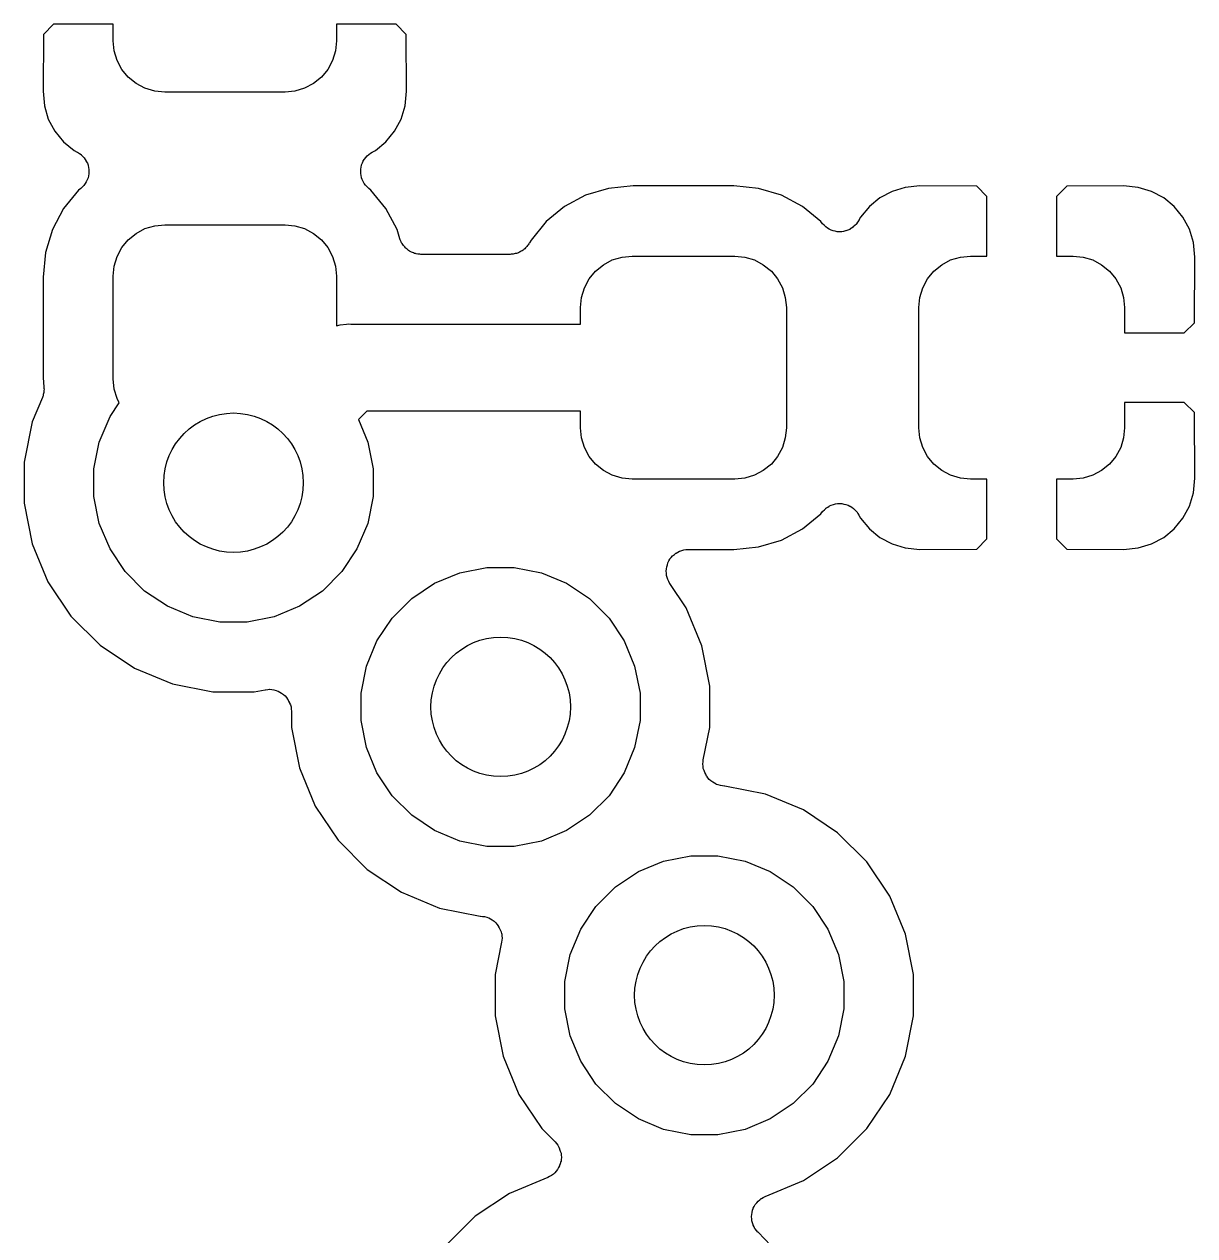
# Model space of a CAD drawing. Extents: x 113.2 to 188.8, y -123.8 to -78.2.
# Drawn here: x 161.125 to 164.481, y -93.49 to -90.015 of the extents above; entities that cross this region are included whole.
import ezdxf

# ---------------------------------------------------------------- set-up
doc = ezdxf.new("R2010")
doc.units = 0
doc.layers.add('BLACK', color=7, linetype='CONTINUOUS')

msp = doc.modelspace()

# ---------------------------------------------------------------- linework, layer by layer
at = {"layer": 'BLACK', "linetype": 'CONTINUOUS'}
for p, q in [((161.209, -90.015), (161.18, -90.0441)), ((161.38, -90.015), (161.209, -90.015)), ((161.38, -90.0625), (161.38, -90.015)), ((162.191, -90.015), (162.02, -90.015)), ((162.02, -90.015), (162.02, -90.0625)), ((162.22, -90.0441), (162.191, -90.015)), ((161.18, -90.0441), (161.179, -90.2071)), ((161.383, -90.0913), (161.38, -90.0625)), ((162.02, -90.0625), (162.017, -90.0913)), ((162.221, -90.2071), (162.22, -90.0441)), ((161.391, -90.1189), (161.383, -90.0913)), ((162.017, -90.0913), (162.009, -90.1189)), ((161.405, -90.1444), (161.391, -90.1189)), ((162.009, -90.1189), (161.995, -90.1444)), ((161.423, -90.1668), (161.405, -90.1444)), ((161.446, -90.1851), (161.423, -90.1668)), ((161.977, -90.1668), (161.954, -90.1851)), ((161.995, -90.1444), (161.977, -90.1668)), ((161.471, -90.1988), (161.446, -90.1851)), ((161.499, -90.2072), (161.471, -90.1988)), ((161.929, -90.1988), (161.901, -90.2072)), ((161.954, -90.1851), (161.929, -90.1988)), ((161.179, -90.2071), (161.183, -90.2492)), ((161.528, -90.21), (161.499, -90.2072)), ((161.873, -90.21), (161.528, -90.21)), ((161.901, -90.2072), (161.873, -90.21)), ((162.217, -90.2492), (162.221, -90.2071)), ((161.183, -90.2492), (161.194, -90.2869)), ((162.206, -90.2869), (162.217, -90.2492)), ((161.194, -90.2869), (161.213, -90.3216)), ((162.187, -90.3216), (162.206, -90.2869)), ((161.213, -90.3216), (161.238, -90.3521)), ((162.162, -90.3521), (162.187, -90.3216)), ((161.238, -90.3521), (161.268, -90.3771)), ((161.268, -90.3771), (161.277, -90.3818)), ((162.123, -90.3818), (162.132, -90.3771)), ((162.132, -90.3771), (162.162, -90.3521)), ((161.277, -90.3818), (161.278, -90.3821)), ((161.278, -90.3821), (161.278, -90.3821)), ((161.278, -90.3821), (161.278, -90.3821)), ((161.278, -90.3821), (161.278, -90.3823)), ((161.278, -90.3823), (161.283, -90.3856)), ((161.283, -90.3856), (161.288, -90.389)), ((161.288, -90.389), (161.288, -90.3891)), ((161.288, -90.3891), (161.288, -90.3892)), ((161.288, -90.3892), (161.292, -90.3936)), ((161.292, -90.3936), (161.296, -90.3977)), ((161.296, -90.3977), (161.297, -90.3979)), ((161.297, -90.3979), (161.297, -90.398)), ((161.297, -90.398), (161.3, -90.403)), ((161.3, -90.403), (161.303, -90.408)), ((161.303, -90.408), (161.303, -90.4081)), ((161.303, -90.4081), (161.303, -90.4083)), ((161.303, -90.4083), (161.306, -90.4137)), ((161.306, -90.4137), (161.308, -90.4193)), ((162.092, -90.4185), (162.095, -90.413)), ((162.095, -90.413), (162.097, -90.4075)), ((162.097, -90.4072), (162.101, -90.4023)), ((162.097, -90.4074), (162.097, -90.4072)), ((162.097, -90.4075), (162.097, -90.4074)), ((162.101, -90.4023), (162.104, -90.3973)), ((162.104, -90.3971), (162.108, -90.3929)), ((162.104, -90.3972), (162.104, -90.3971)), ((162.104, -90.3973), (162.104, -90.3972)), ((162.108, -90.3929), (162.113, -90.3887)), ((162.113, -90.3884), (162.118, -90.3852)), ((162.113, -90.3886), (162.113, -90.3884)), ((162.113, -90.3887), (162.113, -90.3886)), ((162.118, -90.3852), (162.123, -90.3818)), ((161.308, -90.4193), (161.308, -90.4195)), ((161.308, -90.4195), (161.308, -90.4197)), ((161.308, -90.4197), (161.309, -90.4255)), ((161.309, -90.4255), (161.31, -90.4314)), ((161.31, -90.444), (161.309, -90.4497)), ((161.31, -90.4314), (161.31, -90.4316)), ((161.31, -90.4316), (161.31, -90.4317)), ((161.31, -90.4317), (161.31, -90.4376)), ((161.31, -90.4376), (161.31, -90.4437)), ((161.31, -90.4437), (161.31, -90.4438)), ((161.31, -90.4438), (161.31, -90.444)), ((162.09, -90.4305), (162.091, -90.4246)), ((162.09, -90.4307), (162.09, -90.4305)), ((162.09, -90.4308), (162.09, -90.4307)), ((162.09, -90.4367), (162.09, -90.4308)), ((162.09, -90.4428), (162.09, -90.4367)), ((162.09, -90.4429), (162.09, -90.4428)), ((162.09, -90.4431), (162.09, -90.4429)), ((162.091, -90.4489), (162.09, -90.4431)), ((162.091, -90.4246), (162.092, -90.4188)), ((162.092, -90.4548), (162.091, -90.4489)), ((162.092, -90.4187), (162.092, -90.4185)), ((162.092, -90.4188), (162.092, -90.4187)), ((161.292, -90.4815), (161.287, -90.4859)), ((161.296, -90.4774), (161.292, -90.4815)), ((161.3, -90.4721), (161.296, -90.4772)), ((161.296, -90.4772), (161.296, -90.4773)), ((161.296, -90.4773), (161.296, -90.4774)), ((161.303, -90.4673), (161.3, -90.4721)), ((161.305, -90.4614), (161.303, -90.467)), ((161.303, -90.467), (161.303, -90.4671)), ((161.303, -90.4671), (161.303, -90.4673)), ((161.308, -90.456), (161.305, -90.4614)), ((161.309, -90.4497), (161.308, -90.4557)), ((161.308, -90.4557), (161.308, -90.4558)), ((161.308, -90.4558), (161.308, -90.456)), ((162.092, -90.455), (162.092, -90.4548)), ((162.092, -90.4552), (162.092, -90.455)), ((162.094, -90.4605), (162.092, -90.4552)), ((162.097, -90.4662), (162.094, -90.4605)), ((162.097, -90.4664), (162.097, -90.4662)), ((162.097, -90.4665), (162.097, -90.4664)), ((162.1, -90.4715), (162.097, -90.4665)), ((162.103, -90.4765), (162.1, -90.4715)), ((162.103, -90.4766), (162.103, -90.4765)), ((162.103, -90.4768), (162.103, -90.4766)), ((162.108, -90.4811), (162.103, -90.4768)), ((162.112, -90.4853), (162.108, -90.4811)), ((162.871, -90.4787), (162.8, -90.4857)), ((163.159, -90.4787), (162.871, -90.4787)), ((163.23, -90.4857), (163.159, -90.4787)), ((163.651, -90.4829), (163.613, -90.4943)), ((163.693, -90.4787), (163.651, -90.4829)), ((163.856, -90.4798), (163.693, -90.4787)), ((163.885, -90.5089), (163.856, -90.4798)), ((164.114, -90.4798), (164.085, -90.5089)), ((164.277, -90.4787), (164.114, -90.4798)), ((164.319, -90.4829), (164.277, -90.4787)), ((164.357, -90.4943), (164.319, -90.4829)), ((161.281, -90.4911), (161.238, -90.5439)), ((161.287, -90.4859), (161.281, -90.4911)), ((162.112, -90.4855), (162.112, -90.4853)), ((162.113, -90.4859), (162.112, -90.4855)), ((162.112, -90.4855), (162.112, -90.4855)), ((162.112, -90.4855), (162.112, -90.4855)), ((162.119, -90.4911), (162.113, -90.4859)), ((162.162, -90.5439), (162.119, -90.4911)), ((162.734, -90.5056), (162.674, -90.5378)), ((162.8, -90.4857), (162.734, -90.5056)), ((163.296, -90.5056), (163.23, -90.4857)), ((163.356, -90.5378), (163.296, -90.5056)), ((163.578, -90.5129), (163.548, -90.5379)), ((163.613, -90.4943), (163.578, -90.5129)), ((163.885, -90.68), (163.885, -90.5089)), ((164.085, -90.5089), (164.085, -90.68)), ((164.392, -90.5129), (164.357, -90.4943)), ((164.422, -90.5379), (164.392, -90.5129)), ((161.238, -90.5439), (161.206, -90.6041)), ((162.194, -90.6041), (162.162, -90.5439)), ((162.674, -90.5378), (162.621, -90.5811)), ((163.409, -90.5811), (163.356, -90.5378)), ((163.548, -90.5379), (163.523, -90.5683)), ((164.447, -90.5684), (164.422, -90.5379)), ((162.621, -90.5811), (162.578, -90.6339)), ((163.414, -90.5875), (163.409, -90.5811)), ((163.418, -90.5917), (163.414, -90.5875)), ((163.514, -90.5829), (163.511, -90.5879)), ((163.511, -90.5879), (163.511, -90.588)), ((163.511, -90.588), (163.511, -90.5881)), ((163.518, -90.578), (163.514, -90.5829)), ((163.523, -90.5683), (163.518, -90.5772)), ((163.518, -90.5772), (163.518, -90.5777)), ((163.518, -90.5777), (163.518, -90.5777)), ((163.518, -90.5777), (163.518, -90.5777)), ((163.518, -90.5777), (163.518, -90.578)), ((164.466, -90.6031), (164.447, -90.5684)), ((161.206, -90.6041), (161.186, -90.6695)), ((161.423, -90.6332), (161.446, -90.6149)), ((161.446, -90.6149), (161.471, -90.6012)), ((161.471, -90.6012), (161.499, -90.5928)), ((161.499, -90.5928), (161.528, -90.59)), ((161.528, -90.59), (161.873, -90.59)), ((161.873, -90.59), (161.901, -90.5928)), ((161.901, -90.5928), (161.929, -90.6012)), ((161.929, -90.6012), (161.954, -90.6149)), ((161.954, -90.6149), (161.977, -90.6332)), ((162.202, -90.6304), (162.194, -90.6041)), ((163.423, -90.5959), (163.418, -90.5917)), ((163.423, -90.596), (163.423, -90.5959)), ((163.423, -90.5962), (163.423, -90.596)), ((163.428, -90.5995), (163.423, -90.5962)), ((163.433, -90.6028), (163.428, -90.5995)), ((163.433, -90.6029), (163.433, -90.6028)), ((163.433, -90.603), (163.433, -90.6029)), ((163.439, -90.6053), (163.433, -90.603)), ((163.444, -90.6076), (163.439, -90.6053)), ((163.444, -90.6077), (163.444, -90.6076)), ((163.444, -90.6076), (163.444, -90.6076)), ((163.45, -90.6089), (163.444, -90.6077)), ((163.456, -90.6101), (163.45, -90.6089)), ((163.462, -90.6102), (163.456, -90.6101)), ((163.456, -90.6101), (163.456, -90.6101)), ((163.456, -90.6101), (163.456, -90.6101)), ((163.468, -90.6102), (163.462, -90.6102)), ((163.469, -90.6102), (163.468, -90.6102)), ((163.468, -90.6102), (163.468, -90.6102)), ((163.474, -90.6091), (163.469, -90.6102)), ((163.48, -90.6079), (163.474, -90.6091)), ((163.481, -90.6078), (163.48, -90.6079)), ((163.48, -90.6079), (163.48, -90.6079)), ((163.486, -90.6056), (163.481, -90.6078)), ((163.492, -90.6034), (163.486, -90.6056)), ((163.497, -90.5999), (163.492, -90.6032)), ((163.492, -90.6032), (163.492, -90.6033)), ((163.492, -90.6033), (163.492, -90.6034)), ((163.502, -90.5967), (163.497, -90.5999)), ((163.506, -90.5923), (163.502, -90.5965)), ((163.502, -90.5965), (163.502, -90.5966)), ((163.502, -90.5966), (163.502, -90.5967)), ((163.511, -90.5881), (163.506, -90.5923)), ((164.477, -90.6408), (164.466, -90.6031)), ((161.391, -90.6811), (161.405, -90.6556)), ((161.405, -90.6556), (161.423, -90.6332)), ((161.977, -90.6332), (161.995, -90.6556)), ((161.995, -90.6556), (162.009, -90.6811)), ((162.203, -90.633), (162.202, -90.6304)), ((162.204, -90.6357), (162.203, -90.633)), ((162.206, -90.6387), (162.204, -90.6357)), ((162.207, -90.6417), (162.206, -90.6387)), ((162.209, -90.6441), (162.207, -90.6417)), ((162.21, -90.6466), (162.209, -90.6441)), ((162.212, -90.6492), (162.21, -90.6466)), ((162.214, -90.6519), (162.212, -90.6492)), ((162.216, -90.6539), (162.214, -90.6519)), ((162.218, -90.6561), (162.216, -90.6539)), ((162.22, -90.6583), (162.218, -90.6561)), ((162.562, -90.6567), (162.56, -90.6589)), ((162.564, -90.6546), (162.562, -90.6567)), ((162.566, -90.6527), (162.564, -90.6546)), ((162.568, -90.6499), (162.566, -90.6527)), ((162.57, -90.6473), (162.568, -90.6499)), ((162.572, -90.6448), (162.57, -90.6473)), ((162.573, -90.6425), (162.572, -90.6448)), ((162.574, -90.6418), (162.573, -90.6425)), ((162.578, -90.6339), (162.574, -90.6418)), ((164.481, -90.6829), (164.477, -90.6408)), ((161.186, -90.6695), (161.179, -90.7406)), ((161.383, -90.7087), (161.391, -90.6811)), ((162.009, -90.6811), (162.017, -90.7087)), ((162.223, -90.6606), (162.22, -90.6583)), ((162.225, -90.6622), (162.223, -90.6606)), ((162.227, -90.664), (162.225, -90.6622)), ((162.23, -90.6656), (162.227, -90.664)), ((162.233, -90.6675), (162.23, -90.6656)), ((162.235, -90.6686), (162.233, -90.6675)), ((162.238, -90.6699), (162.235, -90.6686)), ((162.241, -90.6709), (162.238, -90.6699)), ((162.244, -90.6722), (162.241, -90.6709)), ((162.247, -90.6728), (162.244, -90.6722)), ((162.249, -90.6736), (162.247, -90.6728)), ((162.253, -90.674), (162.249, -90.6736)), ((162.256, -90.6747), (162.253, -90.674)), ((162.259, -90.6747), (162.256, -90.6747)), ((162.262, -90.675), (162.259, -90.6747)), ((162.263, -90.675), (162.262, -90.675)), ((162.518, -90.675), (162.263, -90.675)), ((162.521, -90.6747), (162.518, -90.675)), ((162.524, -90.6748), (162.521, -90.6747)), ((162.527, -90.6741), (162.524, -90.6748)), ((162.53, -90.6738), (162.527, -90.6741)), ((162.533, -90.673), (162.53, -90.6738)), ((162.536, -90.6725), (162.533, -90.673)), ((162.539, -90.6712), (162.536, -90.6725)), ((162.542, -90.6703), (162.539, -90.6712)), ((162.545, -90.6689), (162.542, -90.6703)), ((162.547, -90.6679), (162.545, -90.6689)), ((162.55, -90.6661), (162.547, -90.6679)), ((162.553, -90.6645), (162.55, -90.6661)), ((162.555, -90.6627), (162.553, -90.6645)), ((162.557, -90.6612), (162.555, -90.6627)), ((162.56, -90.6589), (162.557, -90.6612)), ((162.786, -90.7049), (162.811, -90.6912)), ((162.811, -90.6912), (162.839, -90.6828)), ((162.839, -90.6828), (162.868, -90.68)), ((162.868, -90.68), (163.162, -90.68)), ((163.162, -90.68), (163.191, -90.6828)), ((163.191, -90.6828), (163.219, -90.6912)), ((163.219, -90.6912), (163.244, -90.7049)), ((163.756, -90.7049), (163.781, -90.6912)), ((163.781, -90.6912), (163.809, -90.6828)), ((163.809, -90.6828), (163.838, -90.68)), ((163.838, -90.68), (163.885, -90.68)), ((164.085, -90.68), (164.132, -90.68)), ((164.132, -90.68), (164.161, -90.6828)), ((164.161, -90.6828), (164.189, -90.6912)), ((164.189, -90.6912), (164.214, -90.7049)), ((164.48, -90.871), (164.481, -90.6829)), ((161.38, -90.7375), (161.383, -90.7087)), ((162.017, -90.7087), (162.02, -90.7375)), ((162.745, -90.7456), (162.763, -90.7232)), ((162.763, -90.7232), (162.786, -90.7049)), ((163.244, -90.7049), (163.267, -90.7232)), ((163.267, -90.7232), (163.285, -90.7456)), ((163.715, -90.7456), (163.733, -90.7232)), ((163.733, -90.7232), (163.756, -90.7049)), ((164.214, -90.7049), (164.237, -90.7232)), ((164.237, -90.7232), (164.255, -90.7456)), ((161.179, -90.7406), (161.179, -91.0294)), ((161.38, -91.0325), (161.38, -90.7375)), ((162.02, -90.7375), (162.02, -90.88)), ((162.731, -90.7711), (162.745, -90.7456)), ((163.285, -90.7456), (163.299, -90.7711)), ((163.701, -90.7711), (163.715, -90.7456)), ((164.255, -90.7456), (164.269, -90.7711)), ((162.723, -90.7987), (162.731, -90.7711)), ((163.299, -90.7711), (163.307, -90.7987)), ((163.693, -90.7987), (163.701, -90.7711)), ((164.269, -90.7711), (164.277, -90.7987)), ((162.72, -90.8275), (162.723, -90.7987)), ((162.72, -90.875), (162.72, -90.8275)), ((163.307, -90.7987), (163.31, -90.8275)), ((163.31, -90.8275), (163.31, -91.1725)), ((163.69, -90.8275), (163.693, -90.7987)), ((163.69, -91.1725), (163.69, -90.8275)), ((164.277, -90.7987), (164.28, -90.8275)), ((164.28, -90.8275), (164.28, -90.9)), ((162.02, -90.88), (162.031, -90.8768)), ((162.031, -90.8768), (162.049, -90.875)), ((162.049, -90.875), (162.055, -90.8744)), ((162.049, -90.875), (162.049, -90.875)), ((162.055, -90.8744), (162.061, -90.875)), ((162.061, -90.875), (162.72, -90.875)), ((164.28, -90.9), (164.451, -90.9)), ((164.451, -90.9), (164.48, -90.871)), ((161.179, -91.0294), (161.181, -91.0554)), ((161.383, -91.0613), (161.38, -91.0325)), ((161.18, -91.0739), (161.179, -91.0772)), ((161.181, -91.0712), (161.18, -91.0739)), ((161.181, -91.0554), (161.181, -91.0563)), ((161.181, -91.0563), (161.181, -91.059)), ((161.181, -91.059), (161.182, -91.0617)), ((161.182, -91.0617), (161.181, -91.0651)), ((161.181, -91.0651), (161.181, -91.0685)), ((161.181, -91.0685), (161.181, -91.0712)), ((161.391, -91.0889), (161.383, -91.0613)), ((161.177, -91.0856), (161.148, -91.155)), ((161.178, -91.083), (161.177, -91.0856)), ((161.179, -91.0805), (161.178, -91.083)), ((161.179, -91.0772), (161.179, -91.0805)), ((161.371, -91.1405), (161.397, -91.1004)), ((161.397, -91.1004), (161.391, -91.0889)), ((164.28, -91.1), (164.28, -91.1725)), ((164.451, -91.1), (164.28, -91.1)), ((164.48, -91.129), (164.451, -91.1)), ((161.34, -91.2133), (161.371, -91.1405)), ((162.107, -91.125), (162.083, -91.1489)), ((162.72, -91.125), (162.107, -91.125)), ((162.72, -91.1725), (162.72, -91.125)), ((164.481, -91.3171), (164.48, -91.129)), ((161.148, -91.155), (161.125, -91.2709)), ((162.083, -91.1489), (162.11, -91.2133)), ((162.723, -91.2013), (162.72, -91.1725)), ((163.31, -91.1725), (163.307, -91.2013)), ((163.693, -91.2013), (163.69, -91.1725)), ((164.28, -91.1725), (164.277, -91.2013)), ((161.325, -91.2906), (161.34, -91.2133)), ((162.11, -91.2133), (162.125, -91.2906)), ((162.731, -91.2289), (162.723, -91.2013)), ((163.307, -91.2013), (163.299, -91.2289)), ((163.701, -91.2289), (163.693, -91.2013)), ((164.277, -91.2013), (164.269, -91.2289)), ((162.745, -91.2544), (162.731, -91.2289)), ((163.299, -91.2289), (163.285, -91.2544)), ((163.715, -91.2544), (163.701, -91.2289)), ((164.269, -91.2289), (164.255, -91.2544)), ((161.125, -91.2709), (161.125, -91.3891)), ((162.763, -91.2768), (162.745, -91.2544)), ((162.786, -91.2951), (162.763, -91.2768)), ((163.267, -91.2768), (163.244, -91.2951)), ((163.285, -91.2544), (163.267, -91.2768)), ((163.733, -91.2768), (163.715, -91.2544)), ((163.756, -91.2951), (163.733, -91.2768)), ((164.237, -91.2768), (164.214, -91.2951)), ((164.255, -91.2544), (164.237, -91.2768)), ((161.325, -91.3694), (161.325, -91.2906)), ((162.125, -91.2906), (162.125, -91.3694)), ((162.811, -91.3088), (162.786, -91.2951)), ((162.839, -91.3172), (162.811, -91.3088)), ((162.868, -91.32), (162.839, -91.3172)), ((163.191, -91.3172), (163.162, -91.32)), ((163.219, -91.3088), (163.191, -91.3172)), ((163.244, -91.2951), (163.219, -91.3088)), ((163.781, -91.3088), (163.756, -91.2951)), ((163.809, -91.3172), (163.781, -91.3088)), ((163.838, -91.32), (163.809, -91.3172)), ((164.161, -91.3172), (164.132, -91.32)), ((164.189, -91.3088), (164.161, -91.3172)), ((164.214, -91.2951), (164.189, -91.3088)), ((164.477, -91.3592), (164.481, -91.3171)), ((163.162, -91.32), (162.868, -91.32)), ((163.885, -91.32), (163.838, -91.32)), ((163.885, -91.4911), (163.885, -91.32)), ((164.132, -91.32), (164.085, -91.32)), ((164.085, -91.32), (164.085, -91.4911)), ((161.34, -91.4467), (161.325, -91.3694)), ((162.125, -91.3694), (162.11, -91.4467)), ((164.466, -91.3969), (164.477, -91.3592)), ((161.125, -91.3891), (161.148, -91.505)), ((163.356, -91.4622), (163.409, -91.4189)), ((163.409, -91.4189), (163.414, -91.4125)), ((163.414, -91.4125), (163.414, -91.4121)), ((163.414, -91.4121), (163.414, -91.4121)), ((163.414, -91.4121), (163.415, -91.4121)), ((163.415, -91.4118), (163.419, -91.4077)), ((163.415, -91.4121), (163.415, -91.4118)), ((163.419, -91.4077), (163.423, -91.4035)), ((163.423, -91.4033), (163.429, -91.4)), ((163.423, -91.4034), (163.423, -91.4033)), ((163.423, -91.4035), (163.423, -91.4034)), ((163.429, -91.4), (163.433, -91.3968)), ((163.433, -91.3968), (163.434, -91.3967)), ((163.434, -91.3966), (163.439, -91.3944)), ((163.434, -91.3967), (163.434, -91.3966)), ((163.439, -91.3944), (163.445, -91.3921)), ((163.445, -91.392), (163.451, -91.3909)), ((163.445, -91.3921), (163.445, -91.392)), ((163.445, -91.3921), (163.445, -91.3921)), ((163.451, -91.3909), (163.457, -91.3898)), ((163.457, -91.3898), (163.457, -91.3898)), ((163.457, -91.3898), (163.457, -91.3898)), ((163.457, -91.3898), (163.463, -91.3898)), ((163.463, -91.3898), (163.469, -91.3899)), ((163.469, -91.3899), (163.469, -91.3899)), ((163.469, -91.3899), (163.469, -91.3899)), ((163.469, -91.3899), (163.475, -91.3911)), ((163.475, -91.3911), (163.481, -91.3923)), ((163.481, -91.3923), (163.481, -91.3924)), ((163.481, -91.3924), (163.481, -91.3924)), ((163.481, -91.3924), (163.487, -91.3947)), ((163.487, -91.3947), (163.492, -91.397)), ((163.492, -91.397), (163.493, -91.3971)), ((163.493, -91.3971), (163.493, -91.3972)), ((163.493, -91.3972), (163.498, -91.4005)), ((163.498, -91.4005), (163.503, -91.4039)), ((163.503, -91.4039), (163.503, -91.404)), ((163.503, -91.404), (163.503, -91.4041)), ((163.503, -91.4041), (163.507, -91.4083)), ((163.507, -91.4083), (163.511, -91.4126)), ((163.511, -91.4126), (163.511, -91.4127)), ((163.511, -91.4127), (163.512, -91.4128)), ((163.512, -91.4128), (163.515, -91.4178)), ((163.515, -91.4178), (163.518, -91.4228)), ((164.447, -91.4316), (164.466, -91.3969)), ((161.371, -91.5195), (161.34, -91.4467)), ((162.11, -91.4467), (162.079, -91.5195)), ((163.518, -91.4228), (163.523, -91.4317)), ((163.523, -91.4317), (163.548, -91.4621)), ((164.422, -91.4621), (164.447, -91.4316)), ((163.296, -91.4944), (163.356, -91.4622)), ((163.548, -91.4621), (163.578, -91.4871)), ((163.578, -91.4871), (163.613, -91.5057)), ((163.856, -91.5202), (163.885, -91.4911)), ((164.085, -91.4911), (164.114, -91.5202)), ((164.357, -91.5057), (164.392, -91.4871)), ((164.392, -91.4871), (164.422, -91.4621)), ((161.148, -91.505), (161.193, -91.6142)), ((161.414, -91.585), (161.371, -91.5195)), ((162.079, -91.5195), (162.036, -91.585)), ((162.999, -91.5289), (163.004, -91.526)), ((163.004, -91.526), (163.005, -91.5259)), ((163.004, -91.526), (163.004, -91.526)), ((163.005, -91.5259), (163.01, -91.5242)), ((163.01, -91.5242), (163.016, -91.5225)), ((163.016, -91.5224), (163.022, -91.5219)), ((163.016, -91.5225), (163.016, -91.5224)), ((163.016, -91.5225), (163.016, -91.5225)), ((163.022, -91.5219), (163.028, -91.5213)), ((163.028, -91.5213), (163.159, -91.5213)), ((163.159, -91.5213), (163.23, -91.5143)), ((163.23, -91.5143), (163.296, -91.4944)), ((163.613, -91.5057), (163.651, -91.5171)), ((163.651, -91.5171), (163.693, -91.5213)), ((163.693, -91.5213), (163.856, -91.5202)), ((164.114, -91.5202), (164.277, -91.5213)), ((164.277, -91.5213), (164.319, -91.5171)), ((164.319, -91.5171), (164.357, -91.5057)), ((162.969, -91.5654), (162.97, -91.5598)), ((162.97, -91.5595), (162.973, -91.5542)), ((162.97, -91.5596), (162.97, -91.5595)), ((162.97, -91.5598), (162.97, -91.5596)), ((162.973, -91.5542), (162.976, -91.549)), ((162.976, -91.5487), (162.98, -91.5441)), ((162.976, -91.5489), (162.976, -91.5487)), ((162.976, -91.549), (162.976, -91.5489)), ((162.98, -91.5441), (162.984, -91.5395)), ((162.984, -91.5393), (162.989, -91.5357)), ((162.984, -91.5394), (162.984, -91.5393)), ((162.984, -91.5395), (162.984, -91.5394)), ((162.989, -91.5357), (162.993, -91.5318)), ((162.993, -91.5318), (162.994, -91.5317)), ((162.994, -91.5316), (162.999, -91.5289)), ((162.994, -91.5317), (162.994, -91.5316)), ((161.47, -91.6407), (161.414, -91.585)), ((162.036, -91.585), (161.98, -91.6407)), ((162.301, -91.6185), (162.374, -91.5884)), ((162.374, -91.5884), (162.451, -91.573)), ((162.451, -91.573), (162.53, -91.573)), ((162.53, -91.573), (162.608, -91.5884)), ((162.608, -91.5884), (162.68, -91.6185)), ((162.965, -91.5834), (162.966, -91.5773)), ((162.965, -91.5835), (162.965, -91.5834)), ((162.965, -91.5837), (162.965, -91.5835)), ((162.966, -91.5895), (162.965, -91.5837)), ((162.966, -91.5773), (162.967, -91.5715)), ((162.966, -91.5956), (162.966, -91.5895)), ((162.966, -91.5958), (162.966, -91.5956)), ((162.967, -91.5712), (162.969, -91.5654)), ((162.967, -91.5714), (162.967, -91.5712)), ((162.967, -91.5715), (162.967, -91.5714)), ((161.193, -91.6142), (161.259, -91.7125)), ((162.236, -91.6623), (162.301, -91.6185)), ((162.68, -91.6185), (162.746, -91.6623)), ((162.966, -91.5959), (162.966, -91.5958)), ((162.968, -91.6016), (162.966, -91.5959)), ((162.97, -91.6074), (162.968, -91.6016)), ((162.97, -91.6075), (162.97, -91.6074)), ((162.97, -91.6077), (162.97, -91.6075)), ((162.973, -91.6129), (162.97, -91.6077)), ((162.975, -91.6183), (162.973, -91.6129)), ((162.976, -91.6185), (162.975, -91.6183)), ((162.976, -91.619), (162.976, -91.6185)), ((162.976, -91.6185), (162.976, -91.6185)), ((162.976, -91.6185), (162.976, -91.6185)), ((163.023, -91.6888), (162.976, -91.619)), ((161.536, -91.6845), (161.47, -91.6407)), ((161.98, -91.6407), (161.914, -91.6845)), ((162.18, -91.718), (162.236, -91.6623)), ((162.746, -91.6623), (162.802, -91.718)), ((161.608, -91.7146), (161.536, -91.6845)), ((161.914, -91.6845), (161.842, -91.7146)), ((163.068, -91.798), (163.023, -91.6888)), ((161.259, -91.7125), (161.343, -91.7961)), ((161.686, -91.73), (161.608, -91.7146)), ((161.764, -91.73), (161.686, -91.73)), ((161.842, -91.7146), (161.764, -91.73)), ((162.136, -91.7835), (162.18, -91.718)), ((162.802, -91.718), (162.845, -91.7835)), ((161.343, -91.7961), (161.441, -91.8617)), ((162.106, -91.8563), (162.136, -91.7835)), ((162.845, -91.7835), (162.875, -91.8563)), ((163.091, -91.9139), (163.068, -91.798)), ((161.441, -91.8617), (161.55, -91.907)), ((162.091, -91.9336), (162.106, -91.8563)), ((162.875, -91.8563), (162.891, -91.9336)), ((161.55, -91.907), (161.666, -91.93)), ((161.666, -91.93), (161.784, -91.93)), ((161.784, -91.93), (161.816, -91.9237)), ((161.816, -91.9237), (161.816, -91.9236)), ((161.816, -91.9236), (161.816, -91.9236)), ((161.816, -91.9236), (161.816, -91.9236)), ((161.816, -91.9236), (161.817, -91.9236)), ((161.817, -91.9236), (161.823, -91.923)), ((161.823, -91.923), (161.828, -91.9225)), ((161.828, -91.9225), (161.829, -91.9225)), ((161.829, -91.9225), (161.829, -91.9225)), ((161.829, -91.9225), (161.835, -91.9232)), ((161.835, -91.9232), (161.841, -91.9238)), ((161.841, -91.9238), (161.841, -91.9239)), ((161.841, -91.9239), (161.841, -91.9239)), ((161.841, -91.9239), (161.847, -91.9257)), ((161.847, -91.9257), (161.852, -91.9274)), ((161.852, -91.9274), (161.853, -91.9275)), ((161.853, -91.9275), (161.853, -91.9276)), ((161.853, -91.9276), (161.858, -91.9304)), ((161.858, -91.9304), (161.863, -91.9333)), ((161.863, -91.9333), (161.863, -91.9334)), ((161.863, -91.9334), (161.863, -91.9335)), ((161.863, -91.9335), (161.868, -91.9373)), ((161.868, -91.9373), (161.873, -91.9411)), ((161.873, -91.9411), (161.873, -91.9412)), ((161.873, -91.9412), (161.873, -91.9413)), ((161.873, -91.9413), (161.877, -91.9459)), ((162.091, -92.0124), (162.091, -91.9336)), ((162.891, -91.9336), (162.891, -92.0124)), ((163.091, -92.0321), (163.091, -91.9139)), ((161.877, -91.9459), (161.88, -91.9506)), ((161.88, -91.9506), (161.88, -91.9508)), ((161.88, -91.9508), (161.881, -91.9509)), ((161.881, -91.9509), (161.883, -91.9561)), ((161.883, -91.9561), (161.886, -91.9614)), ((161.886, -91.9614), (161.886, -91.9616)), ((161.886, -91.9616), (161.886, -91.9618)), ((161.886, -91.9618), (161.888, -91.9673)), ((161.888, -91.9673), (161.89, -91.9732)), ((161.89, -91.9732), (161.89, -91.9734)), ((161.89, -91.9734), (161.89, -91.9735)), ((161.89, -91.9735), (161.89, -91.9793)), ((161.89, -91.9793), (161.891, -91.9854)), ((161.891, -91.9854), (161.891, -92.0321)), ((162.106, -92.0897), (162.091, -92.0124)), ((162.891, -92.0124), (162.875, -92.0897)), ((161.891, -92.0321), (161.914, -92.148)), ((163.072, -92.1249), (163.091, -92.0321)), ((162.136, -92.1625), (162.106, -92.0897)), ((162.875, -92.0897), (162.845, -92.1625)), ((161.914, -92.148), (161.959, -92.2572)), ((163.071, -92.1367), (163.072, -92.1308)), ((163.071, -92.1369), (163.071, -92.1367)), ((163.071, -92.1371), (163.071, -92.1369)), ((163.072, -92.143), (163.071, -92.1371)), ((163.072, -92.1308), (163.072, -92.1249)), ((163.072, -92.1489), (163.072, -92.143)), ((163.072, -92.1491), (163.072, -92.1489)), ((163.072, -92.1493), (163.072, -92.1491)), ((163.074, -92.155), (163.072, -92.1493)), ((162.18, -92.228), (162.136, -92.1625)), ((162.845, -92.1625), (162.802, -92.228)), ((163.076, -92.1607), (163.074, -92.155)), ((163.076, -92.1609), (163.076, -92.1607)), ((163.076, -92.161), (163.076, -92.1609)), ((163.079, -92.1663), (163.076, -92.161)), ((163.081, -92.1716), (163.079, -92.1663)), ((163.082, -92.1717), (163.081, -92.1716)), ((163.082, -92.1719), (163.082, -92.1717)), ((163.085, -92.1764), (163.082, -92.1719)), ((163.089, -92.1811), (163.085, -92.1764)), ((163.089, -92.1812), (163.089, -92.1811)), ((163.089, -92.1814), (163.089, -92.1812)), ((163.094, -92.1852), (163.089, -92.1814)), ((163.099, -92.189), (163.094, -92.1852)), ((163.099, -92.1891), (163.099, -92.189)), ((163.099, -92.1892), (163.099, -92.1891)), ((163.104, -92.192), (163.099, -92.1892)), ((163.109, -92.1949), (163.104, -92.192)), ((163.109, -92.195), (163.109, -92.1949)), ((163.11, -92.1951), (163.109, -92.195)), ((163.115, -92.1968), (163.11, -92.1951)), ((163.121, -92.1986), (163.115, -92.1968)), ((163.121, -92.1987), (163.121, -92.1986)), ((163.121, -92.1986), (163.121, -92.1986)), ((163.127, -92.1993), (163.121, -92.1987)), ((163.133, -92.2), (163.127, -92.1993)), ((163.134, -92.2), (163.133, -92.2)), ((163.25, -92.2231), (163.134, -92.2)), ((163.134, -92.2), (163.134, -92.2)), ((163.134, -92.2), (163.134, -92.2)), ((163.134, -92.2), (163.134, -92.2)), ((163.134, -92.2), (163.134, -92.2)), ((162.236, -92.2837), (162.18, -92.228)), ((162.802, -92.228), (162.746, -92.2837)), ((163.359, -92.2683), (163.25, -92.2231)), ((161.959, -92.2572), (162.025, -92.3555)), ((162.301, -92.3275), (162.236, -92.2837)), ((162.746, -92.2837), (162.68, -92.3275)), ((163.457, -92.334), (163.359, -92.2683)), ((162.025, -92.3555), (162.108, -92.4391)), ((162.374, -92.3576), (162.301, -92.3275)), ((162.451, -92.373), (162.374, -92.3576)), ((162.608, -92.3576), (162.53, -92.373)), ((162.68, -92.3275), (162.608, -92.3576)), ((163.541, -92.4175), (163.457, -92.334)), ((162.53, -92.373), (162.451, -92.373)), ((162.886, -92.4455), (162.958, -92.4154)), ((162.958, -92.4154), (163.036, -92.4)), ((163.036, -92.4), (163.114, -92.4)), ((163.114, -92.4), (163.192, -92.4154)), ((163.192, -92.4154), (163.264, -92.4455)), ((163.607, -92.5158), (163.541, -92.4175)), ((162.108, -92.4391), (162.207, -92.5047)), ((162.82, -92.4893), (162.886, -92.4455)), ((163.264, -92.4455), (163.33, -92.4893)), ((162.764, -92.545), (162.82, -92.4893)), ((163.33, -92.4893), (163.386, -92.545)), ((162.207, -92.5047), (162.316, -92.55)), ((163.652, -92.625), (163.607, -92.5158)), ((162.316, -92.55), (162.432, -92.573)), ((162.721, -92.6105), (162.764, -92.545)), ((163.386, -92.545), (163.429, -92.6105)), ((162.432, -92.573), (162.432, -92.573)), ((162.432, -92.573), (162.432, -92.573)), ((162.432, -92.573), (162.432, -92.573)), ((162.432, -92.573), (162.432, -92.573)), ((162.432, -92.573), (162.433, -92.573)), ((162.433, -92.573), (162.439, -92.5737)), ((162.439, -92.5737), (162.445, -92.5743)), ((162.445, -92.5743), (162.445, -92.5744)), ((162.445, -92.5744), (162.445, -92.5744)), ((162.445, -92.5744), (162.451, -92.5762)), ((162.451, -92.5762), (162.456, -92.5779)), ((162.456, -92.5779), (162.456, -92.578)), ((162.456, -92.578), (162.457, -92.5781)), ((162.457, -92.5781), (162.462, -92.581)), ((162.462, -92.581), (162.467, -92.5838)), ((162.467, -92.5838), (162.467, -92.5839)), ((162.467, -92.5839), (162.467, -92.584)), ((162.467, -92.584), (162.472, -92.5878)), ((162.472, -92.5878), (162.476, -92.5916)), ((162.476, -92.5916), (162.477, -92.5918)), ((162.477, -92.5918), (162.477, -92.5919)), ((162.477, -92.5919), (162.48, -92.5965)), ((162.48, -92.5965), (162.484, -92.6011)), ((162.484, -92.6011), (162.484, -92.6013)), ((162.484, -92.6013), (162.484, -92.6015)), ((162.484, -92.6015), (162.487, -92.6067)), ((162.487, -92.6067), (162.49, -92.612)), ((162.49, -92.612), (162.49, -92.6121)), ((162.49, -92.6121), (162.49, -92.6123)), ((162.49, -92.6123), (162.492, -92.618)), ((162.492, -92.618), (162.493, -92.6237)), ((162.493, -92.6237), (162.493, -92.6239)), ((162.493, -92.6239), (162.494, -92.6241)), ((162.494, -92.6241), (162.494, -92.6299)), ((162.494, -92.6299), (162.495, -92.6359)), ((162.495, -92.6363), (162.494, -92.6421)), ((162.495, -92.6359), (162.495, -92.6361)), ((162.495, -92.6361), (162.495, -92.6363)), ((162.69, -92.6833), (162.721, -92.6105)), ((163.429, -92.6105), (163.46, -92.6833)), ((163.675, -92.7409), (163.652, -92.625)), ((162.493, -92.6481), (162.475, -92.7409)), ((162.494, -92.6421), (162.493, -92.6481)), ((162.675, -92.7606), (162.69, -92.6833)), ((163.46, -92.6833), (163.475, -92.7606)), ((162.475, -92.7409), (162.475, -92.8591)), ((163.675, -92.8591), (163.675, -92.7409)), ((162.675, -92.8394), (162.675, -92.7606)), ((163.475, -92.7606), (163.475, -92.8394)), ((162.69, -92.9167), (162.675, -92.8394)), ((163.475, -92.8394), (163.46, -92.9167)), ((162.475, -92.8591), (162.498, -92.975)), ((163.652, -92.975), (163.675, -92.8591)), ((162.721, -92.9895), (162.69, -92.9167)), ((163.46, -92.9167), (163.429, -92.9895)), ((162.498, -92.975), (162.543, -93.0842)), ((163.607, -93.0842), (163.652, -92.975)), ((162.764, -93.055), (162.721, -92.9895)), ((163.429, -92.9895), (163.386, -93.055)), ((162.82, -93.1107), (162.764, -93.055)), ((163.386, -93.055), (163.33, -93.1107)), ((162.543, -93.0842), (162.609, -93.1825)), ((163.541, -93.1825), (163.607, -93.0842)), ((162.886, -93.1545), (162.82, -93.1107)), ((163.33, -93.1107), (163.264, -93.1545)), ((162.958, -93.1846), (162.886, -93.1545)), ((163.264, -93.1545), (163.192, -93.1846)), ((162.609, -93.1825), (162.646, -93.2199)), ((163.036, -93.2), (162.958, -93.1846)), ((163.192, -93.1846), (163.114, -93.2)), ((163.457, -93.266), (163.541, -93.1825)), ((162.646, -93.2199), (162.647, -93.2203)), ((162.647, -93.2203), (162.647, -93.2203)), ((162.647, -93.2203), (162.647, -93.2203)), ((162.647, -93.2203), (162.647, -93.2206)), ((162.647, -93.2206), (162.651, -93.2253)), ((162.651, -93.2253), (162.655, -93.2299)), ((163.114, -93.2), (163.036, -93.2)), ((162.655, -93.2299), (162.655, -93.23)), ((162.655, -93.23), (162.655, -93.2302)), ((162.655, -93.2302), (162.658, -93.2357)), ((162.658, -93.2357), (162.66, -93.2407)), ((162.66, -93.2407), (162.66, -93.2409)), ((162.66, -93.2409), (162.66, -93.241)), ((162.66, -93.241), (162.662, -93.2469)), ((162.662, -93.2469), (162.664, -93.2525)), ((162.664, -93.2525), (162.664, -93.2527)), ((162.664, -93.2527), (162.664, -93.2528)), ((162.664, -93.2528), (162.664, -93.2588)), ((162.664, -93.2588), (162.665, -93.2647)), ((162.657, -93.2943), (162.654, -93.2994)), ((162.66, -93.2889), (162.657, -93.2943)), ((162.662, -93.2831), (162.66, -93.2886)), ((162.66, -93.2886), (162.66, -93.2888)), ((162.66, -93.2888), (162.66, -93.2889)), ((162.663, -93.2772), (162.662, -93.2831)), ((162.664, -93.2771), (162.663, -93.2772)), ((162.665, -93.265), (162.664, -93.2711)), ((162.664, -93.2711), (162.664, -93.2769)), ((162.664, -93.2769), (162.664, -93.2771)), ((162.665, -93.2647), (162.665, -93.2649)), ((162.665, -93.2649), (162.665, -93.265)), ((163.359, -93.3317), (163.457, -93.266)), ((162.626, -93.3225), (162.516, -93.3681)), ((162.631, -93.3197), (162.626, -93.3225)), ((162.637, -93.3169), (162.631, -93.3197)), ((162.642, -93.3128), (162.637, -93.3167)), ((162.637, -93.3167), (162.637, -93.3168)), ((162.637, -93.3168), (162.637, -93.3169)), ((162.646, -93.3091), (162.642, -93.3128)), ((162.65, -93.3043), (162.646, -93.3089)), ((162.646, -93.3089), (162.646, -93.309)), ((162.646, -93.309), (162.646, -93.3091)), ((162.654, -93.2997), (162.65, -93.3043)), ((162.654, -93.2994), (162.654, -93.2996)), ((162.654, -93.2996), (162.654, -93.2997)), ((163.249, -93.3773), (163.359, -93.3317)), ((162.516, -93.3681), (162.418, -93.4337)), ((163.218, -93.4056), (163.221, -93.4004)), ((163.221, -93.4001), (163.225, -93.3955)), ((163.221, -93.4002), (163.221, -93.4001)), ((163.221, -93.4004), (163.221, -93.4002)), ((163.225, -93.3955), (163.229, -93.3909)), ((163.229, -93.3907), (163.234, -93.3869)), ((163.229, -93.3908), (163.229, -93.3907)), ((163.229, -93.3909), (163.229, -93.3908)), ((163.234, -93.3869), (163.238, -93.3831)), ((163.238, -93.383), (163.239, -93.3829)), ((163.238, -93.3831), (163.238, -93.383)), ((163.239, -93.3829), (163.244, -93.3802)), ((163.244, -93.3802), (163.249, -93.3773)), ((162.418, -93.4337), (162.334, -93.5173)), ((163.21, -93.4347), (163.211, -93.4287)), ((163.21, -93.4349), (163.21, -93.4347)), ((163.21, -93.4351), (163.21, -93.4349)), ((163.211, -93.441), (163.21, -93.4351)), ((163.211, -93.4287), (163.212, -93.4229)), ((163.212, -93.4226), (163.213, -93.4167)), ((163.212, -93.4227), (163.212, -93.4226)), ((163.212, -93.4229), (163.212, -93.4227)), ((163.213, -93.4167), (163.215, -93.4112)), ((163.215, -93.4108), (163.218, -93.4056)), ((163.215, -93.411), (163.215, -93.4108)), ((163.215, -93.4112), (163.215, -93.411)), ((163.211, -93.447), (163.211, -93.441)), ((163.211, -93.4471), (163.211, -93.447)), ((163.211, -93.4473), (163.211, -93.4471)), ((163.213, -93.453), (163.211, -93.4473)), ((163.215, -93.4587), (163.213, -93.453)), ((163.215, -93.4589), (163.215, -93.4587)), ((163.215, -93.4591), (163.215, -93.4589)), ((163.218, -93.4643), (163.215, -93.4591)), ((163.22, -93.4696), (163.218, -93.4643)), ((163.22, -93.4698), (163.22, -93.4696)), ((163.221, -93.4699), (163.22, -93.4698)), ((163.224, -93.4745), (163.221, -93.4699)), ((163.228, -93.4792), (163.224, -93.4745)), ((163.228, -93.4795), (163.228, -93.4792)), ((163.229, -93.4798), (163.228, -93.4795)), ((163.228, -93.4795), (163.228, -93.4795)), ((163.228, -93.4795), (163.228, -93.4795)), ((163.266, -93.5173), (163.229, -93.4798))]:
    msp.add_line(p, q, dxfattribs=at)
at = {"layer": 'BLACK'}
for centre in [(161.725, -91.33), (162.491, -91.973), (163.075, -92.8)]:
    msp.add_circle(centre, 0.2, dxfattribs=at)

doc.saveas('drawing.dxf')
